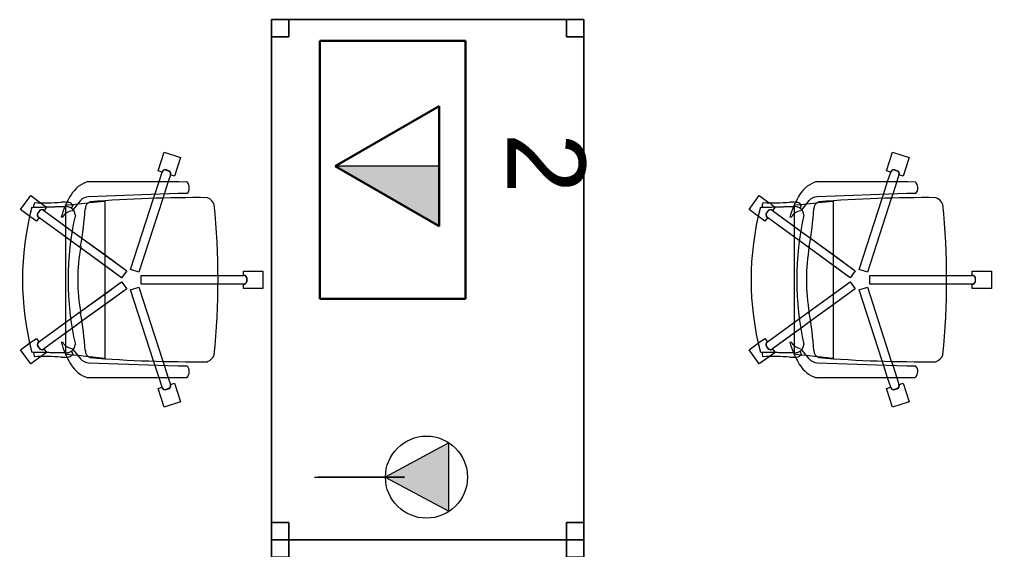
# Model space of a CAD drawing. Header units: inches. Extents: x 385 to 2249, y -1781 to -36.
# Drawn here: x 651.4 to 763.5, y -712.4 to -651.2 of the extents above; entities that cross this region are included whole.
import ezdxf

# ---------------------------------------------------------------- set-up
doc = ezdxf.new("R2010")
doc.units = ezdxf.units.IN
doc.header["$MEASUREMENT"] = 0
doc.layers.add('A-ANNO-NOTE', color=131, linetype='Continuous', lineweight=30)
doc.layers.add('I-FURN', color=30, linetype='Continuous', lineweight=9)
doc.styles.add('Swis721 Lt BT', font='swissl.ttf', dxfattribs={"height": 9})

# ---------------------------------------------------------------- blocks, each defined once
blk = doc.blocks.new('F-Haworth_Chair_X99-Seminar - X99 Advanced Seminar Chair-V38-Level 5 POWER _ SIGNAL')
at = {"layer": 'I-FURN'}
for p, q in [((-1, 15.13), (1, 15.13)), ((-1, 12.88), (-1, 15.13)), ((-1, 15.13), (1, 15.13)), ((-1, 12.88), (-1, 15.13)), ((1, 15.13), (1, 12.88)), ((1, 15.13), (1, 12.88)), ((-0.52, 12.88), (-1, 12.88)), ((-0.52, 12.88), (-1, 12.88)), ((-0.5, 9.91), (-0.5, 12.88)), ((-0.5, 9.91), (-0.5, 12.88)), ((0.26, 13.26), (-0.26, 13.26)), ((0.26, 13.26), (-0.26, 13.26)), ((-0.25, 13.25), (0.25, 13.25)), ((-0.25, 13.25), (0.25, 13.25)), ((0.5, 12.88), (0.5, 9.91)), ((0.5, 12.88), (0.5, 9.91)), ((1, 12.88), (0.52, 12.88)), ((1, 12.88), (0.52, 12.88)), ((-0.5, 1.08), (-0.5, 9.91)), ((-0.5, 1.08), (-0.5, 9.91)), ((0.5, 9.91), (0.5, 1.08)), ((0.5, 9.91), (0.5, 1.08)), ((-14.69, 3.72), (-14.08, 5.62)), ((-14.69, 3.72), (-14.08, 5.62)), ((-14.08, 5.62), (-11.94, 4.93)), ((-14.08, 5.62), (-11.94, 4.93)), ((-11.32, 5.48), (-11.3, 6.32)), ((-9.92, 6.36), (-9.92, 5.36)), ((9.92, 5.36), (9.92, 6.36)), ((11.3, 6.32), (11.32, 5.48)), ((11.94, 4.93), (14.08, 5.62)), ((11.94, 4.93), (14.08, 5.62)), ((14.08, 5.62), (14.69, 3.72)), ((14.08, 5.62), (14.69, 3.72)), ((-11.94, 4.93), (-12.09, 4.47)), ((-11.94, 4.93), (-12.09, 4.47)), ((-11.32, -5.06), (-11.32, 5.48)), ((-9.92, 5.36), (-9.57, -4.97)), ((9.57, -4.97), (9.92, 5.36)), ((11.32, 5.48), (11.32, -5.06)), ((12.09, 4.47), (11.94, 4.93)), ((12.09, 4.47), (11.94, 4.93)), ((-12.55, 3.03), (-14.69, 3.72)), ((-12.55, 3.03), (-14.69, 3.72)), ((-12.53, 4.34), (-12.69, 3.85)), ((-12.53, 4.34), (-12.69, 3.85)), ((-12.68, 3.86), (-12.52, 4.33)), ((-12.68, 3.86), (-12.52, 4.33)), ((-12.4, 3.49), (-12.55, 3.03)), ((-12.4, 3.49), (-12.55, 3.03)), ((-11.32, 3.15), (-12.4, 3.5)), ((-11.32, 3.15), (-12.4, 3.5)), ((-12.09, 4.45), (-11.32, 4.21)), ((-12.09, 4.45), (-11.32, 4.21)), ((-11.32, 4.21), (-9.86, 3.73)), ((-11.32, 4.21), (-9.86, 3.73)), ((-9.86, 3.73), (-9.38, 3.57)), ((-9.86, 3.73), (-9.38, 3.57)), ((-9.38, 3.57), (-0.87, 0.81)), ((-9.38, 3.57), (-0.87, 0.81)), ((0.87, 0.81), (9.38, 3.57)), ((0.87, 0.81), (9.38, 3.57)), ((9.38, 3.57), (9.86, 3.73)), ((9.38, 3.57), (9.86, 3.73)), ((9.86, 3.73), (11.32, 4.21)), ((9.86, 3.73), (11.32, 4.21)), ((11.32, 4.21), (12.09, 4.45)), ((11.32, 4.21), (12.09, 4.45)), ((12.4, 3.5), (11.32, 3.15)), ((12.4, 3.5), (11.32, 3.15)), ((12.55, 3.03), (12.4, 3.49)), ((12.55, 3.03), (12.4, 3.49)), ((12.52, 4.33), (12.68, 3.86)), ((12.52, 4.33), (12.68, 3.86)), ((12.69, 3.85), (12.53, 4.34)), ((12.69, 3.85), (12.53, 4.34)), ((14.69, 3.72), (12.55, 3.03)), ((14.69, 3.72), (12.55, 3.03)), ((-9.83, 2.67), (-11.32, 3.15)), ((-9.83, 2.67), (-11.32, 3.15)), ((-9.37, 2.52), (-9.83, 2.67)), ((-9.37, 2.52), (-9.83, 2.67)), ((-1.18, -0.14), (-9.37, 2.52)), ((-1.18, -0.14), (-9.37, 2.52)), ((9.37, 2.52), (1.18, -0.14)), ((9.37, 2.52), (1.18, -0.14)), ((9.83, 2.67), (9.37, 2.52)), ((9.83, 2.67), (9.37, 2.52)), ((11.32, 3.15), (9.83, 2.67)), ((11.32, 3.15), (9.83, 2.67)), ((-0.87, 0.81), (-1.18, -0.14)), ((-0.87, 0.81), (-1.18, -0.14)), ((0.5, 1.08), (-0.5, 1.08)), ((0.5, 1.08), (-0.5, 1.08)), ((1.18, -0.14), (0.87, 0.81)), ((1.18, -0.14), (0.87, 0.81)), ((-4.79, -5.75), (-1.04, -0.58)), ((-2.89, -3.12), (-1.04, -0.58)), ((-1.04, -0.58), (-0.23, -1.17)), ((-1.04, -0.58), (-0.23, -1.17)), ((0.23, -1.17), (1.04, -0.58)), ((0.23, -1.17), (1.04, -0.58)), ((1.04, -0.58), (2.89, -3.12)), ((1.04, -0.58), (4.79, -5.75)), ((-0.23, -1.17), (-3.68, -5.91)), ((-0.23, -1.17), (-1.65, -3.12)), ((1.65, -3.12), (0.23, -1.17)), ((3.68, -5.91), (0.23, -1.17)), ((-9.07, -3.12), (-2.89, -3.12)), ((-9.07, -3.2), (-9.07, -3.12)), ((-8.9, -4.8), (-9.07, -3.2)), ((-4.79, -5.75), (-2.89, -3.12)), ((-1.65, -3.12), (-3.68, -5.91)), ((-2.89, -3.12), (-1.65, -3.12)), ((-1.65, -3.12), (1.65, -3.12)), ((1.65, -3.12), (2.89, -3.12)), ((3.68, -5.91), (1.65, -3.12)), ((2.89, -3.12), (9.07, -3.12)), ((2.89, -3.12), (4.79, -5.75)), ((9.07, -3.2), (8.9, -4.8)), ((9.07, -3.12), (9.07, -3.2)), ((-8.88, -4.99), (-8.89, -4.91)), ((-8.75, -6.22), (-8.88, -4.99)), ((8.88, -4.99), (8.75, -6.22)), ((8.89, -4.91), (8.88, -4.99)), ((-9.13, -5.92), (-8.09, -6.76)), ((-8.68, -6.87), (-8.75, -6.22)), ((-5.57, -6.82), (-4.79, -5.75)), ((-5.57, -6.82), (-4.79, -5.75)), ((-3.68, -5.91), (-4.47, -7.01)), ((-3.68, -5.91), (-4.47, -7.01)), ((4.47, -7.01), (3.68, -5.91)), ((4.47, -7.01), (3.68, -5.91)), ((4.79, -5.75), (5.57, -6.82)), ((4.79, -5.75), (5.57, -6.82)), ((8.07, -6.77), (9.13, -5.92)), ((8.75, -6.22), (8.68, -6.87)), ((-8.62, -7.42), (-8.68, -6.87)), ((-8.6, -7.6), (-8.62, -7.43)), ((-8.61, -6.81), (-8.23, -6.95)), ((-8.49, -7.6), (-8.56, -7.6)), ((-8.42, -7.57), (-8.34, -11.37)), ((-8.34, -11.52), (-8.42, -7.57)), ((-8.09, -7.6), (-8.4, -7.6)), ((-7.65, -7.6), (-8.09, -7.6)), ((-8.03, -6.81), (-7.95, -6.87)), ((-7.97, -10.12), (-5.57, -6.82)), ((-7.97, -10.12), (-6.14, -7.6)), ((-6.14, -7.6), (-7.65, -7.6)), ((-4.47, -7.01), (-7.16, -10.71)), ((-4.9, -7.6), (-7.16, -10.71)), ((-6.14, -7.6), (-5.57, -6.82)), ((-4.9, -7.6), (-6.14, -7.6)), ((-4.47, -7.01), (-4.9, -7.6)), ((4.9, -7.6), (-4.9, -7.6)), ((4.9, -7.6), (4.47, -7.01)), ((7.16, -10.71), (4.47, -7.01)), ((6.14, -7.6), (4.9, -7.6)), ((7.16, -10.71), (4.9, -7.6)), ((5.57, -6.82), (6.14, -7.6)), ((5.57, -6.82), (7.97, -10.12)), ((7.65, -7.6), (6.14, -7.6)), ((6.14, -7.6), (7.97, -10.12)), ((8.4, -7.6), (7.65, -7.6)), ((7.95, -6.87), (8.03, -6.81)), ((8.23, -6.95), (8.61, -6.81)), ((8.34, -11.37), (8.42, -7.57)), ((8.42, -7.57), (8.34, -11.52)), ((8.56, -7.6), (8.49, -7.6)), ((8.62, -7.43), (8.6, -7.6)), ((8.68, -6.87), (8.62, -7.42)), ((-7.18, -7.99), (-7.21, -8.13)), ((7.21, -8.13), (7.18, -7.99)), ((-8.88, -10.52), (-8.38, -9.83)), ((-8.88, -10.52), (-8.38, -9.83)), ((-8.38, -9.83), (-7.99, -10.11)), ((-8.38, -9.83), (-7.99, -10.11)), ((7.99, -10.11), (8.38, -9.83)), ((7.99, -10.11), (8.38, -9.83)), ((8.38, -9.83), (8.88, -10.52)), ((8.38, -9.83), (8.88, -10.52)), ((-9.7, -11.65), (-8.88, -10.52)), ((-9.7, -11.65), (-8.88, -10.52)), ((-8, -10.58), (-7.59, -10.88)), ((-8, -10.58), (-7.59, -10.88)), ((-7.59, -10.87), (-7.99, -10.57)), ((-7.59, -10.87), (-7.99, -10.57)), ((-6.76, -11), (-7.29, -11.74)), ((-6.76, -11), (-7.29, -11.74)), ((-7.15, -10.72), (-6.76, -11)), ((-7.15, -10.72), (-6.76, -11)), ((6.76, -11), (7.15, -10.72)), ((6.76, -11), (7.15, -10.72)), ((7.29, -11.74), (6.76, -11)), ((7.29, -11.74), (6.76, -11)), ((7.99, -10.57), (7.59, -10.87)), ((7.99, -10.57), (7.59, -10.87)), ((7.59, -10.88), (8, -10.58)), ((7.59, -10.88), (8, -10.58)), ((8.88, -10.52), (9.7, -11.65)), ((8.88, -10.52), (9.7, -11.65)), ((-8.08, -12.82), (-9.7, -11.65)), ((-8.08, -12.82), (-9.7, -11.65)), ((-7.29, -11.74), (-8.08, -12.82)), ((-7.29, -11.74), (-8.08, -12.82)), ((8.08, -12.82), (7.29, -11.74)), ((8.08, -12.82), (7.29, -11.74)), ((9.7, -11.65), (8.08, -12.82)), ((9.7, -11.65), (8.08, -12.82))]:
    blk.add_line(p, q, dxfattribs=at)
for centre, radius, start, end in [((-0.11, 12.88), 0.407, 111.1651, 180.8349), ((-0.11, 12.88), 0.407, 139.033, 180.8349), ((-0.09, 12.88), 0.406, 112.6199, 180), ((-0.09, 12.88), 0.406, 166.524, 180), ((-0.09, 12.88), 0.406, 126.0959, 166.524), ((-0.11, 12.88), 0.407, 125.0991, 139.033), ((-0.11, 12.88), 0.407, 111.1651, 125.0991), ((-0.09, 12.88), 0.406, 112.6199, 126.0959), ((0.09, 12.88), 0.406, 53.9041, 67.3801), ((0.09, 12.88), 0.406, 0, 67.3801), ((0.11, 12.88), 0.407, 359.1651, 68.8349), ((0.11, 12.88), 0.407, 359.1651, 68.8349), ((0.09, 12.88), 0.406, 0, 53.9041), ((-8.21, 8.28), 1.31, 110.0433, 159.9567), ((0, -75.01), 84.96, 84.1475, 95.8525), ((8.21, 8.28), 1.31, 20.0433, 69.9567), ((144.06, 7.32), 153.52, 179.4749, 184.5213), ((-144.06, 7.32), 153.52, 355.4787, 0.5251), ((-10.58, 5.68), 0.956, 45.8901, 138.1099), ((10.58, 5.68), 0.956, 41.8901, 134.1099), ((-12.22, 4.09), 0.407, 71.1651, 140.8349), ((-12.22, 4.09), 0.407, 71.1651, 126.9009), ((12.22, 4.09), 0.407, 94.9009, 108.8349), ((12.22, 4.09), 0.407, 39.1651, 108.8349), ((12.22, 4.09), 0.407, 39.1651, 94.9009), ((-12.28, 3.88), 0.407, 183.1651, 252.8349), ((-12.28, 3.88), 0.407, 183.1651, 252.8349), ((-12.27, 3.89), 0.406, 184.6199, 198.0959), ((-12.27, 3.89), 0.406, 184.6199, 252), ((-12.27, 3.89), 0.406, 198.0959, 238.524), ((-12.22, 4.09), 0.407, 126.9009, 140.8349), ((-12.22, 4.07), 0.406, 85.476, 139.3801), ((-12.22, 4.07), 0.406, 72, 139.3801), ((-12.27, 3.89), 0.406, 238.524, 252), ((-12.22, 4.07), 0.406, 72, 85.476), ((12.22, 4.07), 0.406, 94.524, 108), ((12.22, 4.07), 0.406, 40.6199, 108), ((12.22, 4.07), 0.406, 81.0479, 94.524), ((12.22, 4.07), 0.406, 40.6199, 81.0479), ((12.27, 3.89), 0.406, 288, 355.3801), ((12.28, 3.88), 0.407, 287.1651, 356.8349), ((12.27, 3.89), 0.406, 288, 341.9041), ((12.28, 3.88), 0.407, 287.1651, 301.0991), ((12.28, 3.88), 0.407, 301.0991, 315.033), ((12.28, 3.88), 0.407, 315.033, 356.8349), ((12.27, 3.89), 0.406, 341.9041, 355.3801), ((-7.87, -3.92), 3.63, 198.1789, 238.0478), ((-8.18, -4.9), 1.39, 182.8013, 227.1078), ((-8.24, -4.59), 0.763, 194.2338, 275.7662), ((-11.32, -48.08), 42.84, 79.9767, 85.7699), ((11.32, -48.08), 42.84, 94.2301, 100.0233), ((8.24, -4.59), 0.763, 264.2338, 345.7662), ((8.18, -4.9), 1.39, 312.8922, 357.1987), ((7.87, -3.92), 3.63, 301.9522, 341.8211), ((-7.37, -7.55), 1.05, 95.9554, 181.1786), ((0, 26.49), 33.83, 257.2285, 282.7715), ((0, 15.97), 22.19, 259.9767, 280.0233), ((7.37, -7.55), 1.05, 358.8214, 84.0446), ((-4.71, 1.15), 9.61, 238.0478, 243.9964), ((-5.2, -7.86), 3.74, 170.0936, 184.0143), ((-4.71, 1.15), 9.61, 243.9964, 246.4906), ((-8.28, -7.33), 0.613, 122.5427, 170.0936), ((-4.71, 1.15), 9.61, 246.6393, 247.073), ((-7.37, -7.55), 1.05, 145.2002, 181.1786), ((-4.71, 1.15), 9.61, 247.2631, 254.9334), ((-6.55, -6.76), 1.38, 185.0878, 212.4248), ((-6.55, -6.76), 1.38, 214.0187, 242.9497), ((6.55, -6.76), 1.38, 297.0503, 311.5158), ((4.71, 1.15), 9.61, 285.0666, 292.7369), ((6.55, -6.76), 1.38, 311.5158, 325.9813), ((6.55, -6.76), 1.38, 327.5752, 354.9122), ((7.37, -7.55), 1.05, 358.8214, 34.7998), ((4.71, 1.15), 9.61, 292.927, 293.3607), ((4.71, 1.15), 9.61, 293.5094, 296.0036), ((8.28, -7.33), 0.613, 9.9064, 57.4573), ((5.2, -7.86), 3.74, 355.9857, 9.9064), ((4.71, 1.15), 9.61, 296.0036, 301.9522), ((-36.06, -10.03), 27.2, 357.4882, 4.0143), ((36.06, -10.03), 27.2, 175.9857, 182.5118), ((-7.66, -10.36), 0.407, 143.1651, 212.8349), ((-7.66, -10.36), 0.407, 143.1651, 212.8349), ((-7.64, -10.36), 0.406, 157.476, 197.9041), ((-7.64, -10.36), 0.406, 157.476, 184.4281), ((-7.64, -10.36), 0.406, 184.4281, 197.9041), ((-7.64, -10.36), 0.406, 197.9041, 211.3801), ((-7.64, -10.36), 0.406, 197.9041, 211.3801), ((-7.64, -10.36), 0.406, 144, 157.476), ((-7.64, -10.36), 0.406, 144, 157.476), ((-7.48, -10.49), 0.407, 255.1651, 324.8349), ((-7.48, -10.49), 0.407, 255.1651, 310.9009), ((-7.49, -10.47), 0.406, 256.6199, 297.0479), ((-7.49, -10.47), 0.406, 256.6199, 270.0959), ((-7.49, -10.47), 0.406, 270.0959, 297.0479), ((-7.49, -10.47), 0.406, 297.0479, 324), ((-7.49, -10.47), 0.406, 297.0479, 310.524), ((-7.49, -10.47), 0.406, 310.524, 324), ((-7.48, -10.49), 0.407, 310.9009, 324.8349), ((7.48, -10.49), 0.407, 215.1651, 284.8349), ((7.48, -10.49), 0.407, 215.1651, 284.8349), ((7.49, -10.47), 0.406, 216, 256.4281), ((7.49, -10.47), 0.406, 216, 283.3801), ((7.49, -10.47), 0.406, 256.4281, 283.3801), ((7.64, -10.36), 0.406, 328.6199, 36), ((7.64, -10.36), 0.406, 328.6199, 36), ((7.66, -10.36), 0.407, 327.1651, 36.8349), ((7.66, -10.36), 0.407, 327.1651, 36.8349), ((0, 20.73), 33.17, 254.4478, 255.4234), ((0, 20.29), 32.89, 255.304, 284.6925), ((0, 20.73), 33.17, 284.5766, 285.5522)]:
    blk.add_arc(centre, radius, start, end, dxfattribs=at)
blk = doc.blocks.new('Rectangular Table - Rectangular Table-5809067-Level 5 POWER _ SIGNAL')
at = {"layer": 'I-FURN'}
for p, q in [((-28, 18), (-30, 18)), ((-30, 18), (-30, 16)), ((-30, 16), (-30, 18)), ((-30, 18), (-28, 18)), ((30, 18), (-30, 18)), ((-30, 18), (-30, -18)), ((-30, -18), (-30, 18)), ((-30, 18), (30, 18)), ((-28, 16), (-28, 18)), ((-28, 18), (-28, 16)), ((28, 18), (28, 16)), ((30, 18), (28, 18)), ((28, 18), (30, 18)), ((28, 16), (28, 18)), ((30, 16), (30, 18)), ((30, 18), (30, 16)), ((30, -18), (30, 18)), ((30, 18), (30, -18)), ((-30, 16), (-28, 16)), ((-28, 16), (-30, 16)), ((28, 16), (30, 16)), ((30, 16), (28, 16)), ((-28, -16), (-30, -16)), ((-30, -16), (-30, -18)), ((-30, -18), (-30, -16)), ((-30, -16), (-28, -16)), ((-28, -18), (-28, -16)), ((-28, -16), (-28, -18)), ((30, -16), (28, -16)), ((28, -16), (28, -18)), ((28, -18), (28, -16)), ((28, -16), (30, -16)), ((30, -18), (30, -16)), ((30, -16), (30, -18)), ((-30, -18), (-28, -18)), ((-28, -18), (-30, -18)), ((-30, -18), (30, -18)), ((30, -18), (-30, -18)), ((28, -18), (30, -18)), ((30, -18), (28, -18))]:
    blk.add_line(p, q, dxfattribs=at)
blk = doc.blocks.new('Rectangular Table - Rectangular Table-5809079-Level 5 POWER _ SIGNAL')
at = {"layer": 'I-FURN'}
for p, q in [((-28, 18), (-30, 18)), ((-30, 18), (-30, 16)), ((-30, 16), (-30, 18)), ((-30, 18), (-28, 18)), ((30, 18), (-30, 18)), ((-30, 18), (-30, -18)), ((-30, -18), (-30, 18)), ((-30, 18), (30, 18)), ((-28, 16), (-28, 18)), ((-28, 18), (-28, 16)), ((28, 18), (28, 16)), ((30, 18), (28, 18)), ((28, 18), (30, 18)), ((28, 16), (28, 18)), ((30, 16), (30, 18)), ((30, 18), (30, 16)), ((30, -18), (30, 18)), ((30, 18), (30, -18)), ((-30, 16), (-28, 16)), ((-28, 16), (-30, 16)), ((28, 16), (30, 16)), ((30, 16), (28, 16)), ((-28, -16), (-30, -16)), ((-30, -16), (-30, -18)), ((-30, -18), (-30, -16)), ((-30, -16), (-28, -16)), ((-28, -18), (-28, -16)), ((-28, -16), (-28, -18)), ((30, -16), (28, -16)), ((28, -16), (28, -18)), ((28, -18), (28, -16)), ((28, -16), (30, -16)), ((30, -18), (30, -16)), ((30, -16), (30, -18)), ((-30, -18), (-28, -18)), ((-28, -18), (-30, -18)), ((-30, -18), (30, -18)), ((30, -18), (-30, -18)), ((28, -18), (30, -18)), ((30, -18), (28, -18))]:
    blk.add_line(p, q, dxfattribs=at)
blk = doc.blocks.new('F-Haworth_Chair_X99-Seminar - X99 Advanced Seminar Chair-V48-Level 5 POWER _ SIGNAL')
at = {"layer": 'I-FURN'}
for p, q in [((-1, 15.13), (1, 15.13)), ((-1, 12.88), (-1, 15.13)), ((-1, 15.13), (1, 15.13)), ((-1, 12.88), (-1, 15.13)), ((1, 15.13), (1, 12.88)), ((1, 15.13), (1, 12.88)), ((-0.52, 12.88), (-1, 12.88)), ((-0.52, 12.88), (-1, 12.88)), ((-0.5, 9.91), (-0.5, 12.88)), ((-0.5, 9.91), (-0.5, 12.88)), ((0.26, 13.26), (-0.26, 13.26)), ((0.26, 13.26), (-0.26, 13.26)), ((-0.25, 13.25), (0.25, 13.25)), ((-0.25, 13.25), (0.25, 13.25)), ((0.5, 12.88), (0.5, 9.91)), ((0.5, 12.88), (0.5, 9.91)), ((1, 12.88), (0.52, 12.88)), ((1, 12.88), (0.52, 12.88)), ((-0.5, 1.08), (-0.5, 9.91)), ((-0.5, 1.08), (-0.5, 9.91)), ((0.5, 9.91), (0.5, 1.08)), ((0.5, 9.91), (0.5, 1.08)), ((-14.69, 3.72), (-14.08, 5.62)), ((-14.69, 3.72), (-14.08, 5.62)), ((-14.08, 5.62), (-11.94, 4.93)), ((-14.08, 5.62), (-11.94, 4.93)), ((-11.32, 5.48), (-11.3, 6.32)), ((-9.92, 6.36), (-9.92, 5.36)), ((9.92, 5.36), (9.92, 6.36)), ((11.3, 6.32), (11.32, 5.48)), ((11.94, 4.93), (14.08, 5.62)), ((11.94, 4.93), (14.08, 5.62)), ((14.08, 5.62), (14.69, 3.72)), ((14.08, 5.62), (14.69, 3.72)), ((-11.94, 4.93), (-12.09, 4.47)), ((-11.94, 4.93), (-12.09, 4.47)), ((-11.32, -5.06), (-11.32, 5.48)), ((-9.92, 5.36), (-9.57, -4.97)), ((9.57, -4.97), (9.92, 5.36)), ((11.32, 5.48), (11.32, -5.06)), ((12.09, 4.47), (11.94, 4.93)), ((12.09, 4.47), (11.94, 4.93)), ((-12.55, 3.03), (-14.69, 3.72)), ((-12.55, 3.03), (-14.69, 3.72)), ((-12.53, 4.34), (-12.69, 3.85)), ((-12.53, 4.34), (-12.69, 3.85)), ((-12.68, 3.86), (-12.52, 4.33)), ((-12.68, 3.86), (-12.52, 4.33)), ((-12.4, 3.49), (-12.55, 3.03)), ((-12.4, 3.49), (-12.55, 3.03)), ((-11.32, 3.15), (-12.4, 3.5)), ((-11.32, 3.15), (-12.4, 3.5)), ((-12.09, 4.45), (-11.32, 4.21)), ((-12.09, 4.45), (-11.32, 4.21)), ((-11.32, 4.21), (-9.86, 3.73)), ((-11.32, 4.21), (-9.86, 3.73)), ((-9.86, 3.73), (-9.38, 3.57)), ((-9.86, 3.73), (-9.38, 3.57)), ((-9.38, 3.57), (-0.87, 0.81)), ((-9.38, 3.57), (-0.87, 0.81)), ((0.87, 0.81), (9.38, 3.57)), ((0.87, 0.81), (9.38, 3.57)), ((9.38, 3.57), (9.86, 3.73)), ((9.38, 3.57), (9.86, 3.73)), ((9.86, 3.73), (11.32, 4.21)), ((9.86, 3.73), (11.32, 4.21)), ((11.32, 4.21), (12.09, 4.45)), ((11.32, 4.21), (12.09, 4.45)), ((12.4, 3.5), (11.32, 3.15)), ((12.4, 3.5), (11.32, 3.15)), ((12.55, 3.03), (12.4, 3.49)), ((12.55, 3.03), (12.4, 3.49)), ((12.52, 4.33), (12.68, 3.86)), ((12.52, 4.33), (12.68, 3.86)), ((12.69, 3.85), (12.53, 4.34)), ((12.69, 3.85), (12.53, 4.34)), ((14.69, 3.72), (12.55, 3.03)), ((14.69, 3.72), (12.55, 3.03)), ((-9.83, 2.67), (-11.32, 3.15)), ((-9.83, 2.67), (-11.32, 3.15)), ((-9.37, 2.52), (-9.83, 2.67)), ((-9.37, 2.52), (-9.83, 2.67)), ((-1.18, -0.14), (-9.37, 2.52)), ((-1.18, -0.14), (-9.37, 2.52)), ((9.37, 2.52), (1.18, -0.14)), ((9.37, 2.52), (1.18, -0.14)), ((9.83, 2.67), (9.37, 2.52)), ((9.83, 2.67), (9.37, 2.52)), ((11.32, 3.15), (9.83, 2.67)), ((11.32, 3.15), (9.83, 2.67)), ((-0.87, 0.81), (-1.18, -0.14)), ((-0.87, 0.81), (-1.18, -0.14)), ((0.5, 1.08), (-0.5, 1.08)), ((0.5, 1.08), (-0.5, 1.08)), ((1.18, -0.14), (0.87, 0.81)), ((1.18, -0.14), (0.87, 0.81)), ((-4.79, -5.75), (-1.04, -0.58)), ((-2.89, -3.12), (-1.04, -0.58)), ((-1.04, -0.58), (-0.23, -1.17)), ((-1.04, -0.58), (-0.23, -1.17)), ((0.23, -1.17), (1.04, -0.58)), ((0.23, -1.17), (1.04, -0.58)), ((1.04, -0.58), (2.89, -3.12)), ((1.04, -0.58), (4.79, -5.75)), ((-0.23, -1.17), (-3.68, -5.91)), ((-0.23, -1.17), (-1.65, -3.12)), ((1.65, -3.12), (0.23, -1.17)), ((3.68, -5.91), (0.23, -1.17)), ((-9.07, -3.12), (-2.89, -3.12)), ((-9.07, -3.2), (-9.07, -3.12)), ((-8.9, -4.8), (-9.07, -3.2)), ((-4.79, -5.75), (-2.89, -3.12)), ((-1.65, -3.12), (-3.68, -5.91)), ((-2.89, -3.12), (-1.65, -3.12)), ((-1.65, -3.12), (1.65, -3.12)), ((1.65, -3.12), (2.89, -3.12)), ((3.68, -5.91), (1.65, -3.12)), ((2.89, -3.12), (9.07, -3.12)), ((2.89, -3.12), (4.79, -5.75)), ((9.07, -3.2), (8.9, -4.8)), ((9.07, -3.12), (9.07, -3.2)), ((-8.88, -4.99), (-8.89, -4.91)), ((-8.75, -6.22), (-8.88, -4.99)), ((8.88, -4.99), (8.75, -6.22)), ((8.89, -4.91), (8.88, -4.99)), ((-9.13, -5.92), (-8.09, -6.76)), ((-8.68, -6.87), (-8.75, -6.22)), ((-5.57, -6.82), (-4.79, -5.75)), ((-5.57, -6.82), (-4.79, -5.75)), ((-3.68, -5.91), (-4.47, -7.01)), ((-3.68, -5.91), (-4.47, -7.01)), ((4.47, -7.01), (3.68, -5.91)), ((4.47, -7.01), (3.68, -5.91)), ((4.79, -5.75), (5.57, -6.82)), ((4.79, -5.75), (5.57, -6.82)), ((8.07, -6.77), (9.13, -5.92)), ((8.75, -6.22), (8.68, -6.87)), ((-8.62, -7.42), (-8.68, -6.87)), ((-8.6, -7.6), (-8.62, -7.43)), ((-8.61, -6.81), (-8.23, -6.95)), ((-8.49, -7.6), (-8.56, -7.6)), ((-8.42, -7.57), (-8.34, -11.37)), ((-8.34, -11.52), (-8.42, -7.57)), ((-8.09, -7.6), (-8.4, -7.6)), ((-7.65, -7.6), (-8.09, -7.6)), ((-8.03, -6.81), (-7.95, -6.87)), ((-7.97, -10.12), (-5.57, -6.82)), ((-7.97, -10.12), (-6.14, -7.6)), ((-6.14, -7.6), (-7.65, -7.6)), ((-4.47, -7.01), (-7.16, -10.71)), ((-4.9, -7.6), (-7.16, -10.71)), ((-6.14, -7.6), (-5.57, -6.82)), ((-4.9, -7.6), (-6.14, -7.6)), ((-4.47, -7.01), (-4.9, -7.6)), ((4.9, -7.6), (-4.9, -7.6)), ((4.9, -7.6), (4.47, -7.01)), ((7.16, -10.71), (4.47, -7.01)), ((6.14, -7.6), (4.9, -7.6)), ((7.16, -10.71), (4.9, -7.6)), ((5.57, -6.82), (6.14, -7.6)), ((5.57, -6.82), (7.97, -10.12)), ((7.65, -7.6), (6.14, -7.6)), ((6.14, -7.6), (7.97, -10.12)), ((8.4, -7.6), (7.65, -7.6)), ((7.95, -6.87), (8.03, -6.81)), ((8.23, -6.95), (8.61, -6.81)), ((8.34, -11.37), (8.42, -7.57)), ((8.42, -7.57), (8.34, -11.52)), ((8.56, -7.6), (8.49, -7.6)), ((8.62, -7.43), (8.6, -7.6)), ((8.68, -6.87), (8.62, -7.42)), ((-7.18, -7.99), (-7.21, -8.13)), ((7.21, -8.13), (7.18, -7.99)), ((-8.68, -10.25), (-8.38, -9.83)), ((-8.68, -10.25), (-8.38, -9.83)), ((-8.38, -9.83), (-7.99, -10.11)), ((-8.38, -9.83), (-7.99, -10.11)), ((7.99, -10.11), (8.38, -9.83)), ((7.99, -10.11), (8.38, -9.83)), ((8.38, -9.83), (8.68, -10.25)), ((8.38, -9.83), (8.68, -10.25)), ((-9.7, -11.65), (-8.88, -10.52)), ((-9.7, -11.65), (-8.88, -10.52)), ((-8.88, -10.52), (-8.69, -10.26)), ((-8.88, -10.52), (-8.69, -10.26)), ((-8, -10.58), (-7.59, -10.88)), ((-8, -10.58), (-7.59, -10.88)), ((-7.59, -10.87), (-7.99, -10.57)), ((-7.59, -10.87), (-7.99, -10.57)), ((-6.76, -11), (-7.29, -11.74)), ((-6.76, -11), (-7.29, -11.74)), ((-7.15, -10.72), (-6.76, -11)), ((-7.15, -10.72), (-6.76, -11)), ((6.76, -11), (7.15, -10.72)), ((6.76, -11), (7.15, -10.72)), ((7.29, -11.74), (6.76, -11)), ((7.29, -11.74), (6.76, -11)), ((7.99, -10.57), (7.59, -10.87)), ((7.99, -10.57), (7.59, -10.87)), ((7.59, -10.88), (8, -10.58)), ((7.59, -10.88), (8, -10.58)), ((8.69, -10.26), (8.88, -10.52)), ((8.69, -10.26), (8.88, -10.52)), ((8.88, -10.52), (9.7, -11.65)), ((8.88, -10.52), (9.7, -11.65)), ((-8.08, -12.82), (-9.7, -11.65)), ((-8.08, -12.82), (-9.7, -11.65)), ((-7.29, -11.74), (-8.08, -12.82)), ((-7.29, -11.74), (-8.08, -12.82)), ((8.08, -12.82), (7.29, -11.74)), ((8.08, -12.82), (7.29, -11.74)), ((9.7, -11.65), (8.08, -12.82)), ((9.7, -11.65), (8.08, -12.82))]:
    blk.add_line(p, q, dxfattribs=at)
for centre, radius, start, end in [((-0.11, 12.88), 0.407, 111.1651, 180.8349), ((-0.11, 12.88), 0.407, 111.1651, 180.8349), ((-0.09, 12.88), 0.406, 112.6199, 180), ((-0.09, 12.88), 0.406, 166.524, 180), ((-0.09, 12.88), 0.406, 126.0959, 166.524), ((-0.09, 12.88), 0.406, 112.6199, 126.0959), ((0.09, 12.88), 0.406, 53.9041, 67.3801), ((0.09, 12.88), 0.406, 0, 67.3801), ((0.11, 12.88), 0.407, 54.9009, 68.8349), ((0.11, 12.88), 0.407, 359.1651, 68.8349), ((0.09, 12.88), 0.406, 0, 53.9041), ((0.11, 12.88), 0.407, 359.1651, 54.9009), ((-8.21, 8.28), 1.31, 110.0433, 159.9567), ((0, -75.01), 84.96, 84.1475, 95.8525), ((8.21, 8.28), 1.31, 20.0433, 69.9567), ((144.06, 7.32), 153.52, 179.4749, 184.5213), ((-144.06, 7.32), 153.52, 355.4787, 0.5251), ((-10.58, 5.68), 0.956, 45.8901, 138.1099), ((10.58, 5.68), 0.956, 41.8901, 134.1099), ((-12.22, 4.09), 0.407, 71.1651, 140.8349), ((-12.22, 4.09), 0.407, 99.033, 112.967), ((-12.22, 4.09), 0.407, 71.1651, 99.033), ((12.22, 4.09), 0.407, 53.0991, 108.8349), ((12.22, 4.09), 0.407, 39.1651, 108.8349), ((-12.28, 3.88), 0.407, 183.1651, 252.8349), ((-12.28, 3.88), 0.407, 183.1651, 252.8349), ((-12.27, 3.89), 0.406, 184.6199, 198.0959), ((-12.27, 3.89), 0.406, 184.6199, 252), ((-12.27, 3.89), 0.406, 198.0959, 238.524), ((-12.22, 4.09), 0.407, 126.9009, 140.8349), ((-12.22, 4.07), 0.406, 85.476, 139.3801), ((-12.22, 4.07), 0.406, 72, 139.3801), ((-12.27, 3.89), 0.406, 238.524, 252), ((-12.22, 4.09), 0.407, 112.967, 126.9009), ((-12.22, 4.07), 0.406, 72, 85.476), ((12.22, 4.07), 0.406, 94.524, 108), ((12.22, 4.07), 0.406, 40.6199, 108), ((12.22, 4.07), 0.406, 81.0479, 94.524), ((12.22, 4.07), 0.406, 40.6199, 81.0479), ((12.27, 3.89), 0.406, 288, 355.3801), ((12.28, 3.88), 0.407, 287.1651, 356.8349), ((12.27, 3.89), 0.406, 288, 341.9041), ((12.28, 3.88), 0.407, 287.1651, 301.0991), ((12.22, 4.09), 0.407, 39.1651, 53.0991), ((12.28, 3.88), 0.407, 301.0991, 356.8349), ((12.27, 3.89), 0.406, 341.9041, 355.3801), ((-7.87, -3.92), 3.63, 198.1789, 238.0478), ((-8.18, -4.9), 1.39, 182.8013, 227.1078), ((-8.24, -4.59), 0.763, 194.2338, 275.7662), ((-11.32, -48.08), 42.84, 79.9767, 85.7699), ((11.32, -48.08), 42.84, 94.2301, 100.0233), ((8.24, -4.59), 0.763, 264.2338, 345.7662), ((8.18, -4.9), 1.39, 312.8922, 357.1987), ((7.87, -3.92), 3.63, 301.9522, 341.8211), ((-7.37, -7.55), 1.05, 95.9554, 181.1786), ((0, 26.49), 33.83, 257.2285, 282.7715), ((0, 15.97), 22.19, 259.9767, 280.0233), ((7.37, -7.55), 1.05, 358.8214, 84.0446), ((-4.71, 1.15), 9.61, 238.0478, 243.9964), ((-5.2, -7.86), 3.74, 170.0936, 184.0143), ((-4.71, 1.15), 9.61, 243.9964, 246.4906), ((-8.28, -7.33), 0.613, 122.5427, 170.0936), ((-4.71, 1.15), 9.61, 246.6393, 247.073), ((-7.37, -7.55), 1.05, 145.2002, 181.1786), ((-4.71, 1.15), 9.61, 247.2631, 254.9334), ((-6.55, -6.76), 1.38, 185.0878, 199.5533), ((-6.55, -6.76), 1.38, 199.5533, 212.4248), ((-6.55, -6.76), 1.38, 214.0187, 242.9497), ((6.55, -6.76), 1.38, 297.0503, 325.9813), ((4.71, 1.15), 9.61, 285.0666, 292.7369), ((6.55, -6.76), 1.38, 327.5752, 354.9122), ((7.37, -7.55), 1.05, 358.8214, 34.7998), ((4.71, 1.15), 9.61, 292.927, 293.3607), ((4.71, 1.15), 9.61, 293.5094, 296.0036), ((8.28, -7.33), 0.613, 9.9064, 57.4573), ((5.2, -7.86), 3.74, 355.9857, 9.9064), ((4.71, 1.15), 9.61, 296.0036, 301.9522), ((-36.06, -10.03), 27.2, 357.4882, 4.0143), ((36.06, -10.03), 27.2, 175.9857, 182.5118), ((-7.66, -10.36), 0.407, 143.1651, 212.8349), ((-7.66, -10.36), 0.407, 171.033, 184.967), ((-7.66, -10.36), 0.407, 184.967, 212.8349), ((-7.66, -10.36), 0.407, 157.0991, 171.033), ((-7.64, -10.36), 0.406, 144, 197.9041), ((-7.64, -10.36), 0.406, 157.476, 211.3801), ((-7.66, -10.36), 0.407, 143.1651, 157.0991), ((-7.64, -10.36), 0.406, 197.9041, 211.3801), ((-7.64, -10.36), 0.406, 144, 157.476), ((-7.49, -10.47), 0.406, 256.6199, 324), ((-7.48, -10.49), 0.407, 255.1651, 324.8349), ((-7.48, -10.49), 0.407, 255.1651, 324.8349), ((-7.49, -10.47), 0.406, 256.6199, 297.0479), ((-7.49, -10.47), 0.406, 297.0479, 324), ((7.48, -10.49), 0.407, 215.1651, 284.8349), ((7.48, -10.49), 0.407, 215.1651, 284.8349), ((7.49, -10.47), 0.406, 216, 256.4281), ((7.49, -10.47), 0.406, 216, 229.476), ((7.49, -10.47), 0.406, 229.476, 256.4281), ((7.49, -10.47), 0.406, 256.4281, 283.3801), ((7.49, -10.47), 0.406, 256.4281, 283.3801), ((7.64, -10.36), 0.406, 22.524, 36), ((7.64, -10.36), 0.406, 22.524, 36), ((7.66, -10.36), 0.407, 327.1651, 36.8349), ((7.66, -10.36), 0.407, 22.9009, 36.8349), ((7.64, -10.36), 0.406, 328.6199, 22.524), ((7.64, -10.36), 0.406, 328.6199, 355.5719), ((7.66, -10.36), 0.407, 327.1651, 22.9009), ((7.64, -10.36), 0.406, 9.0479, 22.524), ((7.64, -10.36), 0.406, 355.5719, 9.0479), ((0, 20.73), 33.17, 254.4478, 255.4234), ((0, 20.29), 32.89, 255.304, 284.6925), ((0, 20.73), 33.17, 284.5766, 285.5522)]:
    blk.add_arc(centre, radius, start, end, dxfattribs=at)

msp = doc.modelspace()

# ---------------------------------------------------------------- hatches: boundary and pattern name
at = {"layer": 'A-ANNO-NOTE', "lineweight": 9}
for points in [[(699.79, -675.08), (699.79, -668.15), (687.79, -668.15)], [(700.9, -707.95), (700.9, -700.06), (693.58, -704.01)]]:
    msp.add_hatch(color=256, dxfattribs=at).paths.add_polyline_path(points, flags=0)

# ---------------------------------------------------------------- linework, layer by layer
at = {"layer": 'A-ANNO-NOTE'}
for p, q in [((686.03, -653.72), (702.84, -653.72)), ((686.03, -683.44), (686.03, -653.72)), ((702.84, -653.72), (702.84, -683.44)), ((687.79, -668.15), (699.79, -661.23)), ((699.79, -661.23), (699.79, -675.08)), ((699.79, -675.08), (687.79, -668.15)), ((702.84, -683.44), (686.03, -683.44))]:
    msp.add_line(p, q, dxfattribs=at)
at = {"layer": 'A-ANNO-NOTE', "lineweight": 9}
for p, q in [((699.79, -668.15), (687.79, -668.15)), ((687.79, -668.15), (699.79, -675.08)), ((699.79, -675.08), (699.79, -668.15)), ((700.9, -700.06), (693.58, -704.01)), ((700.9, -707.95), (700.9, -700.06)), ((685.41, -704.01), (695.78, -704.01)), ((695.78, -704.01), (685.87, -704.01)), ((695.78, -704.01), (690.6, -704.01)), ((693.58, -704.01), (700.9, -707.95))]:
    msp.add_line(p, q, dxfattribs=at)
msp.add_circle((698.33, -704.01), 4.73, dxfattribs=at)

# ---------------------------------------------------------------- block references
at = {"layer": 'I-FURN'}
for name, p, rotation in [('Rectangular Table - Rectangular Table-5809067-Level 5 POWER _ SIGNAL', (698.47, -681.25), 269.9999999999998), ('F-Haworth_Chair_X99-Seminar - X99 Advanced Seminar Chair-V38-Level 5 POWER _ SIGNAL', (664.35, -681.25), 269.9999999999996), ('F-Haworth_Chair_X99-Seminar - X99 Advanced Seminar Chair-V48-Level 5 POWER _ SIGNAL', (748.35, -681.25), 269.9999999999996), ('Rectangular Table - Rectangular Table-5809079-Level 5 POWER _ SIGNAL', (698.47, -741.25), 90.00000000000011)]:
    msp.add_blockref(name, p, dxfattribs=dict(at, rotation=rotation))

# ---------------------------------------------------------------- texts
at = {"layer": 'A-ANNO-NOTE', "lineweight": 9, "insert": (716.66, -664.32), "char_height": 9, "width": 8.181, "attachment_point": 1, "rotation": 270, "style": 'Swis721 Lt BT'}
msp.add_mtext('2', dxfattribs=at)

doc.saveas('drawing.dxf')
